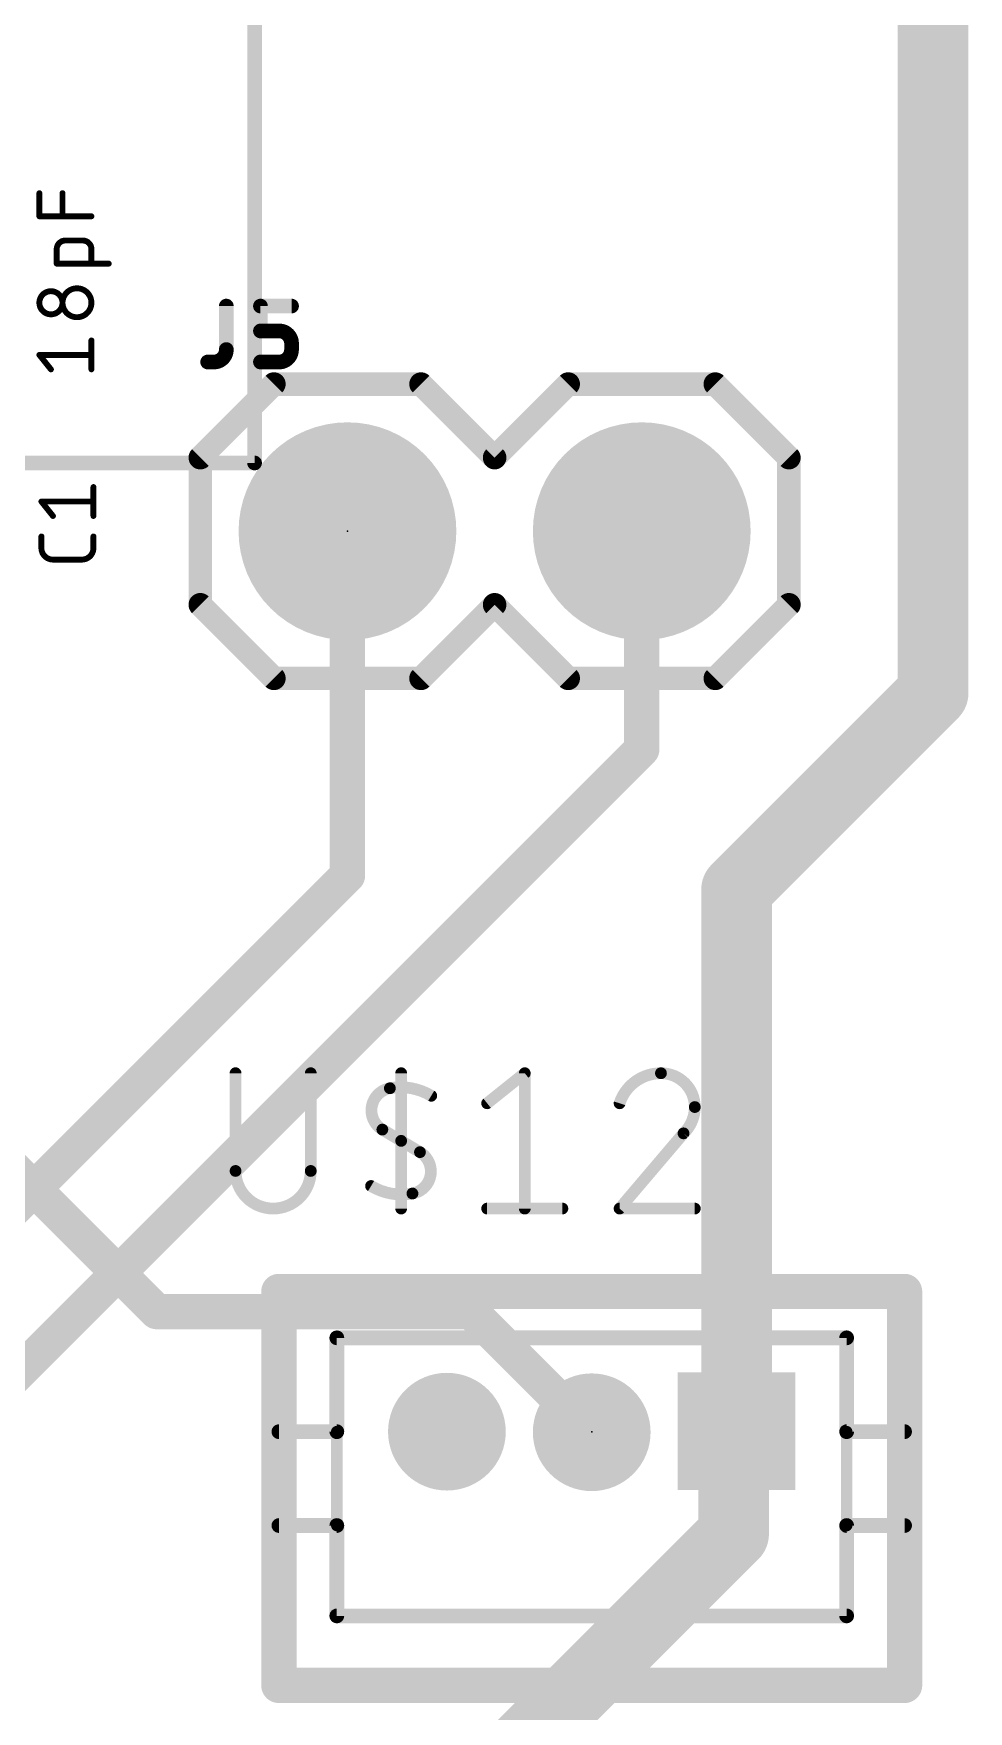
# Model space of a CAD drawing. Extents: x 11.3 to 101.7, y 6.2 to 96.
# Drawn here: x 79.33 to 87.4, y 48.61 to 63.1 of the extents above; entities that cross this region are included whole.
import ezdxf

# ---------------------------------------------------------------- set-up
doc = ezdxf.new("R2010")
doc.units = 0
for name, color, linetype in [('1', 12, 'CONTINUOUS'), ('16', 132, 'CONTINUOUS'), ('17', 110, 'CONTINUOUS'), ('21', 253, 'CONTINUOUS'), ('23', 53, 'CONTINUOUS'), ('25', 253, 'CONTINUOUS'), ('27', 253, 'CONTINUOUS'), ('49', 253, 'CONTINUOUS'), ('51', 253, 'CONTINUOUS')]:
    doc.layers.add(name, color=color, linetype=linetype)

# ---------------------------------------------------------------- blocks, each defined once
blk = doc.blocks.new('RECT')
blk.add_solid([(-0.5, -0.5), (0.5, -0.5), (-0.5, 0.5), (0.5, 0.5)])
blk = doc.blocks.new('ROUNDP')
at = {"const_width": 0.5}
blk.add_lwpolyline([(0, -0.25, 1), (0, 0.25, 1), (0, -0.25)], format="xyb", dxfattribs=at)
blk = doc.blocks.new('SQUAREP')
blk.add_solid([(-0.5, -0.5), (0.5, -0.5), (-0.5, 0.5), (0.5, 0.5)])

msp = doc.modelspace()

# ---------------------------------------------------------------- linework, layer by layer
at = {"layer": '1'}
for points, const_width in [([(87.0966, 57.404), (87.0966, 66.5734)], 0.6096), ([(82.042, 58.801), (82.042, 55.8292)], 0.3048), ([(84.582, 58.801), (84.582, 56.9182)], 0.3048), ([(85.4002, 55.7076), (87.0966, 57.404)], 0.6096), ([(84.582, 56.9182), (78.867, 51.2032)], 0.3048), ([(82.042, 55.8292), (77.8256, 51.6128)], 0.3048), ([(85.4002, 51.0336), (85.4002, 55.7076)], 0.6096)]:
    msp.add_lwpolyline(points, dxfattribs=dict(at, const_width=const_width))
for points, const_width in [([(82.1182, 58.801, 1), (81.9658, 58.801)], 0.1524), ([(84.6582, 58.801, 1), (84.5058, 58.801)], 0.1524), ([(87.2044, 57.2962, 1), (86.9888, 57.5118)], 0.3048), ([(86.9442, 57.404, 1), (87.249, 57.404)], 0.3048), ([(84.6359, 56.8643, 1), (84.5281, 56.9721)], 0.1524), ([(84.5058, 56.9182, 1), (84.6582, 56.9182)], 0.1524), ([(81.9658, 55.8292, 1), (82.1182, 55.8292)], 0.1524), ([(82.0959, 55.7753, 1), (81.9881, 55.8831)], 0.1524), ([(85.2924, 55.8154, 1), (85.508, 55.5998)], 0.3048), ([(85.5526, 55.7076, 1), (85.2478, 55.7076)], 0.3048), ([(85.2478, 51.0336, 1), (85.5526, 51.0336)], 0.3048)]:
    msp.add_lwpolyline(points, format="xyb", dxfattribs=dict(at, const_width=const_width))
at = {"layer": '16'}
for points, const_width in [([(78.8162, 53.6448), (80.396, 52.065)], 0.3048), ([(83.1088, 52.065), (80.396, 52.065)], 0.3048), ([(83.1088, 52.065), (84.1502, 51.0236)], 0.3048), ([(85.3748, 51.0082), (85.4002, 51.0336)], 0.6096), ([(85.3748, 51.0082), (85.3748, 50.145)], 0.6096), ([(80.2894, 45.0596), (85.3748, 50.145)], 0.6096)]:
    msp.add_lwpolyline(points, dxfattribs=dict(at, const_width=const_width))
for points, const_width in [([(80.396, 52.1412, 1), (80.396, 51.9888)], 0.1524), ([(80.3421, 52.0111, 1), (80.4499, 52.1189)], 0.1524), ([(83.1627, 52.1189, 1), (83.0549, 52.0111)], 0.1524), ([(83.1088, 51.9888, 1), (83.1088, 52.1412)], 0.1524), ([(85.5272, 51.0082, 1), (85.2224, 51.0082)], 0.3048), ([(85.508, 50.9258, 1), (85.2924, 51.1414)], 0.3048), ([(84.0963, 50.9697, 1), (84.2041, 51.0775)], 0.1524), ([(85.267, 51.116, 1), (85.4826, 50.9004)], 0.3048), ([(85.4826, 50.0372, 1), (85.267, 50.2528)], 0.3048), ([(85.2224, 50.145, 1), (85.5272, 50.145)], 0.3048)]:
    msp.add_lwpolyline(points, format="xyb", dxfattribs=dict(at, const_width=const_width))
at = {"layer": '21'}
for points, const_width in [([(81.407, 60.071), (80.772, 59.436)], 0.2032), ([(81.407, 60.071), (82.677, 60.071)], 0.2032), ([(82.677, 60.071), (83.312, 59.436)], 0.2032), ([(83.312, 59.436), (83.947, 60.071)], 0.2032), ([(83.947, 60.071), (85.217, 60.071)], 0.2032), ([(85.217, 60.071), (85.852, 59.436)], 0.2032), ([(80.772, 59.436), (80.772, 58.166)], 0.2032), ([(85.852, 59.436), (85.852, 58.166)], 0.2032), ([(80.772, 58.166), (81.407, 57.531)], 0.2032), ([(83.312, 58.166), (82.677, 57.531)], 0.2032), ([(83.947, 57.531), (83.312, 58.166)], 0.2032), ([(85.852, 58.166), (85.217, 57.531)], 0.2032), ([(82.677, 57.531), (81.407, 57.531)], 0.2032), ([(85.217, 57.531), (83.947, 57.531)], 0.2032), ([(81.4502, 52.2386), (86.8502, 52.2386)], 0.3048), ([(81.4502, 52.2386), (81.4502, 51.0286)], 0.3048), ([(86.8502, 51.0286), (86.8502, 52.2386)], 0.3048), ([(81.9502, 51.8386), (81.9502, 51.0286)], 0.127), ([(81.9502, 51.8386), (86.3502, 51.8386)], 0.127), ([(86.3502, 51.8386), (86.3502, 51.0286)], 0.127), ([(81.4502, 51.0286), (81.4502, 50.2186)], 0.3048), ([(86.8502, 50.2186), (86.8502, 51.0286)], 0.3048), ([(81.4502, 51.0286), (81.9502, 51.0286)], 0.127), ([(81.9502, 51.0286), (81.9502, 50.2186)], 0.1), ([(86.3502, 51.0286), (86.8502, 51.0286)], 0.127), ([(86.3502, 51.0286), (86.3502, 50.2186)], 0.1), ([(81.4502, 50.2186), (81.4502, 48.8386)], 0.3048), ([(81.4502, 50.2186), (81.9502, 50.2186)], 0.127), ([(81.9502, 50.2186), (81.9502, 49.4386)], 0.127), ([(86.3502, 50.2186), (86.3502, 49.4386)], 0.127), ([(86.3502, 50.2186), (86.8502, 50.2186)], 0.127), ([(86.8502, 48.8386), (86.8502, 50.2186)], 0.3048), ([(81.9502, 49.4386), (86.3502, 49.4386)], 0.127), ([(81.4502, 48.8386), (86.8502, 48.8386)], 0.3048)]:
    msp.add_lwpolyline(points, dxfattribs=dict(at, const_width=const_width))
for points, const_width in [([(81.407, 60.1218, 1), (81.407, 60.0202)], 0.1016), ([(81.4429, 60.0351, 1), (81.3711, 60.1069)], 0.1016), ([(82.7129, 60.1069, 1), (82.6411, 60.0351)], 0.1016), ([(82.677, 60.0202, 1), (82.677, 60.1218)], 0.1016), ([(83.947, 60.1218, 1), (83.947, 60.0202)], 0.1016), ([(83.9829, 60.0351, 1), (83.9111, 60.1069)], 0.1016), ([(85.2529, 60.1069, 1), (85.1811, 60.0351)], 0.1016), ([(85.217, 60.0202, 1), (85.217, 60.1218)], 0.1016), ([(80.8228, 59.436, 1), (80.7212, 59.436)], 0.1016), ([(85.9028, 59.436, 1), (85.8012, 59.436)], 0.1016), ([(80.7361, 59.4719, 1), (80.8079, 59.4001)], 0.1016), ([(83.2761, 59.4719, 1), (83.3479, 59.4001)], 0.1016), ([(83.2761, 59.4001, 1), (83.3479, 59.4719)], 0.1016), ([(85.8161, 59.4001, 1), (85.8879, 59.4719)], 0.1016), ([(80.8079, 58.2019, 1), (80.7361, 58.1301)], 0.1016), ([(83.3479, 58.2019, 1), (83.2761, 58.1301)], 0.1016), ([(83.3479, 58.1301, 1), (83.2761, 58.2019)], 0.1016), ([(85.8879, 58.1301, 1), (85.8161, 58.2019)], 0.1016), ([(80.7212, 58.166, 1), (80.8228, 58.166)], 0.1016), ([(85.8012, 58.166, 1), (85.9028, 58.166)], 0.1016), ([(81.407, 57.5818, 1), (81.407, 57.4802)], 0.1016), ([(81.3711, 57.4951, 1), (81.4429, 57.5669)], 0.1016), ([(82.6411, 57.5669, 1), (82.7129, 57.4951)], 0.1016), ([(82.677, 57.4802, 1), (82.677, 57.5818)], 0.1016), ([(83.947, 57.5818, 1), (83.947, 57.4802)], 0.1016), ([(83.9111, 57.4951, 1), (83.9829, 57.5669)], 0.1016), ([(85.1811, 57.5669, 1), (85.2529, 57.4951)], 0.1016), ([(85.217, 57.4802, 1), (85.217, 57.5818)], 0.1016), ([(81.4502, 52.3148, 1), (81.4502, 52.1624)], 0.1524), ([(81.5264, 52.2386, 1), (81.374, 52.2386)], 0.1524), ([(86.9264, 52.2386, 1), (86.774, 52.2386)], 0.1524), ([(86.8502, 52.1624, 1), (86.8502, 52.3148)], 0.1524), ([(81.9502, 51.8704, 1), (81.9502, 51.8068)], 0.0635), ([(81.982, 51.8386, 1), (81.9185, 51.8386)], 0.0635), ([(86.382, 51.8386, 1), (86.3184, 51.8386)], 0.0635), ([(86.3502, 51.8068, 1), (86.3502, 51.8704)], 0.0635), ([(81.5264, 51.0286, 1), (81.374, 51.0286)], 0.1524), ([(86.9264, 51.0286, 1), (86.774, 51.0286)], 0.1524), ([(81.374, 51.0286, 1), (81.5264, 51.0286)], 0.1524), ([(81.4502, 51.0604, 1), (81.4502, 50.9969)], 0.0635), ([(81.9185, 51.0286, 1), (81.982, 51.0286)], 0.0635), ([(81.9752, 51.0286, 1), (81.9252, 51.0286)], 0.05), ([(81.9502, 50.9969, 1), (81.9502, 51.0604)], 0.0635), ([(86.3184, 51.0286, 1), (86.382, 51.0286)], 0.0635), ([(86.3502, 51.0604, 1), (86.3502, 50.9969)], 0.0635), ([(86.3752, 51.0286, 1), (86.3252, 51.0286)], 0.05), ([(86.774, 51.0286, 1), (86.9264, 51.0286)], 0.1524), ([(86.8502, 50.9969, 1), (86.8502, 51.0604)], 0.0635), ([(81.5264, 50.2186, 1), (81.374, 50.2186)], 0.1524), ([(81.374, 50.2186, 1), (81.5264, 50.2186)], 0.1524), ([(81.4502, 50.2504, 1), (81.4502, 50.1868)], 0.0635), ([(81.982, 50.2186, 1), (81.9185, 50.2186)], 0.0635), ([(81.9502, 50.1868, 1), (81.9502, 50.2504)], 0.0635), ([(86.382, 50.2186, 1), (86.3184, 50.2186)], 0.0635), ([(86.3502, 50.2504, 1), (86.3502, 50.1868)], 0.0635), ([(86.9264, 50.2186, 1), (86.774, 50.2186)], 0.1524), ([(86.774, 50.2186, 1), (86.9264, 50.2186)], 0.1524), ([(86.8502, 50.1868, 1), (86.8502, 50.2504)], 0.0635), ([(81.9252, 50.2186, 1), (81.9752, 50.2186)], 0.05), ([(86.3252, 50.2186, 1), (86.3752, 50.2186)], 0.05), ([(81.9502, 49.4704, 1), (81.9502, 49.4068)], 0.0635), ([(81.9185, 49.4386, 1), (81.982, 49.4386)], 0.0635), ([(86.3184, 49.4386, 1), (86.382, 49.4386)], 0.0635), ([(86.3502, 49.4068, 1), (86.3502, 49.4704)], 0.0635), ([(81.4502, 48.9148, 1), (81.4502, 48.7624)], 0.1524), ([(86.8502, 48.7624, 1), (86.8502, 48.9148)], 0.1524), ([(81.374, 48.8386, 1), (81.5264, 48.8386)], 0.1524), ([(86.774, 48.8386, 1), (86.9264, 48.8386)], 0.1524)]:
    msp.add_lwpolyline(points, format="xyb", dxfattribs=dict(at, const_width=const_width))
at = {"layer": '23'}
for p in [(82.042, 58.801), (84.1502, 51.0286)]:
    msp.add_point(p, dxfattribs=at)
at = {"layer": '25'}
for points, const_width in [([(80.9964, 60.7441), (80.9964, 60.3687)], 0.127), ([(81.2912, 60.5296), (81.2912, 60.7441)], 0.127), ([(81.2912, 60.7441), (81.5593, 60.7441)], 0.127), ([(81.452, 60.5296), (81.2912, 60.5296)], 0.127), ([(81.5593, 60.3687), (81.5593, 60.4224)], 0.127), ([(80.8891, 60.2615), (80.8355, 60.2615)], 0.127), ([(81.2912, 60.2615), (81.452, 60.2615)], 0.127), ([(79.8496, 58.9324), (79.8496, 59.182)], 0.0508), ([(79.5002, 58.9324), (79.4004, 59.0572)], 0.0508), ([(79.4004, 59.0572), (79.8496, 59.0572)], 0.0508), ([(79.4004, 58.6558), (79.4004, 58.7556)], 0.0508), ([(79.8496, 58.7556), (79.8496, 58.6558)], 0.0508), ([(79.7498, 58.556), (79.5002, 58.556)], 0.0508), ([(81.076, 54.1228), (81.076, 53.279)], 0.1016), ([(81.7251, 53.279), (81.7251, 54.1228)], 0.1016), ([(82.5055, 52.9544), (82.5055, 54.1228)], 0.1016), ([(83.2477, 53.8632), (83.5723, 54.1228)], 0.1016), ([(83.5723, 54.1228), (83.5723, 52.9544)], 0.1016), ([(82.5055, 53.5386), (82.3432, 53.636)], 0.1016), ([(82.5055, 53.5386), (82.6677, 53.4412)], 0.1016), ([(84.9424, 53.6035), (84.3907, 52.9544)], 0.1016), ([(83.2477, 52.9544), (83.8968, 52.9544)], 0.1016), ([(84.3907, 52.9544), (85.0398, 52.9544)], 0.1016)]:
    msp.add_lwpolyline(points, dxfattribs=dict(at, const_width=const_width))
for points, const_width in [([(81.0281, 60.7441, 1), (80.9646, 60.7441)], 0.0635), ([(81.3229, 60.7441, 1), (81.2594, 60.7441)], 0.0635), ([(81.2912, 60.7759, 1), (81.2912, 60.7124)], 0.0635), ([(81.5593, 60.7124, 1), (81.5593, 60.7759)], 0.0635), ([(81.2594, 60.5296, 1), (81.3229, 60.5296)], 0.0635), ([(81.2912, 60.5614, 1), (81.2912, 60.4979)], 0.0635), ([(81.452, 60.5614, 1), (81.452, 60.4979)], 0.0635), ([(81.5593, 60.4224, 0.4142), (81.452, 60.5296)], 0.127), ([(81.452, 60.4979, 1), (81.452, 60.5614)], 0.0635), ([(80.8891, 60.2615, 0.4142), (80.9964, 60.3687)], 0.127), ([(81.0281, 60.3687, 1), (80.9646, 60.3687)], 0.0635), ([(80.9646, 60.3687, 1), (81.0281, 60.3687)], 0.0635), ([(81.452, 60.2615, 0.4142), (81.5593, 60.3687)], 0.127), ([(81.591, 60.4224, 1), (81.5275, 60.4224)], 0.0635), ([(81.5275, 60.4224, 1), (81.591, 60.4224)], 0.0635), ([(81.591, 60.3687, 1), (81.5275, 60.3687)], 0.0635), ([(81.5275, 60.3687, 1), (81.591, 60.3687)], 0.0635), ([(80.8355, 60.2933, 1), (80.8355, 60.2298)], 0.0635), ([(80.8891, 60.2933, 1), (80.8891, 60.2298)], 0.0635), ([(80.8891, 60.2298, 1), (80.8891, 60.2933)], 0.0635), ([(81.2912, 60.2933, 1), (81.2912, 60.2298)], 0.0635), ([(81.452, 60.2933, 1), (81.452, 60.2298)], 0.0635), ([(81.452, 60.2298, 1), (81.452, 60.2933)], 0.0635), ([(79.8623, 59.182, 1), (79.8369, 59.182)], 0.0254), ([(79.4103, 59.0652, 1), (79.3905, 59.0493)], 0.0254), ([(79.4004, 59.0699, 1), (79.4004, 59.0445)], 0.0254), ([(79.4903, 58.9245, 1), (79.5101, 58.9404)], 0.0254), ([(79.8369, 58.9324, 1), (79.8623, 58.9324)], 0.0254), ([(79.8496, 59.0445, 1), (79.8496, 59.0699)], 0.0254), ([(79.4131, 58.7556, 1), (79.3877, 58.7556)], 0.0254), ([(79.4004, 58.6558, 0.4142), (79.5002, 58.556)], 0.0508), ([(79.4131, 58.6558, 1), (79.3877, 58.6558)], 0.0254), ([(79.3877, 58.6558, 1), (79.4131, 58.6558)], 0.0254), ([(79.7498, 58.556, 0.4142), (79.8496, 58.6558)], 0.0508), ([(79.8623, 58.7556, 1), (79.8369, 58.7556)], 0.0254), ([(79.8623, 58.6558, 1), (79.8369, 58.6558)], 0.0254), ([(79.8369, 58.6558, 1), (79.8623, 58.6558)], 0.0254), ([(79.5002, 58.5687, 1), (79.5002, 58.5433)], 0.0254), ([(79.5002, 58.5433, 1), (79.5002, 58.5687)], 0.0254), ([(79.7498, 58.5687, 1), (79.7498, 58.5433)], 0.0254), ([(79.7498, 58.5433, 1), (79.7498, 58.5687)], 0.0254), ([(81.1014, 54.1228, 1), (81.0506, 54.1228)], 0.0508), ([(81.7505, 54.1228, 1), (81.6997, 54.1228)], 0.0508), ([(82.5309, 54.1228, 1), (82.4801, 54.1228)], 0.0508), ([(83.5977, 54.1228, 1), (83.5469, 54.1228)], 0.0508), ([(83.5881, 54.103, 1), (83.5564, 54.1426)], 0.0508), ([(84.7477, 54.1228, 0.3252), (84.3907, 53.8632)], 0.1016), ([(85.0398, 53.8307, 0.4142), (84.7477, 54.1228)], 0.1016), ([(84.7477, 54.1482, 1), (84.7477, 54.0974)], 0.0508), ([(84.7477, 54.0974, 1), (84.7477, 54.1482)], 0.0508), ([(82.4081, 53.993, 0.6917), (82.3432, 53.636)], 0.1016), ([(82.4035, 54.018, 1), (82.4126, 53.968)], 0.0508), ([(82.7651, 53.9281, 0.1823), (82.4081, 53.993)], 0.1016), ([(82.4126, 53.968, 1), (82.4035, 54.018)], 0.0508), ([(82.752, 53.9063, 1), (82.7782, 53.9498)], 0.0508), ([(83.2318, 53.883, 1), (83.2636, 53.8433)], 0.0508), ([(84.3665, 53.871, 1), (84.4149, 53.8553)], 0.0508), ([(84.9424, 53.6035, 0.2053), (85.0398, 53.8307)], 0.1016), ([(85.0652, 53.8307, 1), (85.0144, 53.8307)], 0.0508), ([(85.0144, 53.8307, 1), (85.0652, 53.8307)], 0.0508), ([(82.3562, 53.6577, 1), (82.3301, 53.6142)], 0.0508), ([(82.3301, 53.6142, 1), (82.3562, 53.6577)], 0.0508), ([(82.5185, 53.5604, 1), (82.4924, 53.5168)], 0.0508), ([(82.4924, 53.5168, 1), (82.5185, 53.5604)], 0.0508), ([(84.9249, 53.6219, 1), (84.96, 53.5851)], 0.0508), ([(84.9618, 53.5871, 1), (84.9231, 53.62)], 0.0508), ([(82.6028, 53.0842, 0.6917), (82.6677, 53.4412)], 0.1016), ([(82.6808, 53.463, 1), (82.6547, 53.4195)], 0.0508), ([(82.6547, 53.4195, 1), (82.6808, 53.463)], 0.0508), ([(81.076, 53.279, 1), (81.7251, 53.279)], 0.1016), ([(81.1014, 53.279, 1), (81.0506, 53.279)], 0.0508), ([(81.0506, 53.279, 1), (81.1014, 53.279)], 0.0508), ([(81.7505, 53.279, 1), (81.6997, 53.279)], 0.0508), ([(81.6997, 53.279, 1), (81.7505, 53.279)], 0.0508), ([(82.2458, 53.1491, 0.1823), (82.6028, 53.0842)], 0.1016), ([(82.2589, 53.1709, 1), (82.2327, 53.1274)], 0.0508), ([(82.5983, 53.1092, 1), (82.6074, 53.0592)], 0.0508), ([(82.6074, 53.0592, 1), (82.5983, 53.1092)], 0.0508), ([(82.4801, 52.9544, 1), (82.5309, 52.9544)], 0.0508), ([(83.2477, 52.9798, 1), (83.2477, 52.929)], 0.0508), ([(83.5469, 52.9544, 1), (83.5977, 52.9544)], 0.0508), ([(83.8968, 52.929, 1), (83.8968, 52.9798)], 0.0508), ([(84.3713, 52.9709, 1), (84.41, 52.9379)], 0.0508), ([(84.3907, 52.9798, 1), (84.3907, 52.929)], 0.0508), ([(85.0398, 52.929, 1), (85.0398, 52.9798)], 0.0508)]:
    msp.add_lwpolyline(points, format="xyb", dxfattribs=dict(at, const_width=const_width))
at = {"layer": '27', "const_width": 0.0508}
for points in [[(79.383, 61.519), (79.383, 61.7186)], [(79.5826, 61.519), (79.5826, 61.7186)], [(79.8322, 61.519), (79.383, 61.519)], [(79.6076, 61.3102), (79.7573, 61.3102)], [(79.5327, 61.1106), (79.5327, 61.2354)], [(79.9819, 61.1106), (79.5327, 61.1106)], [(79.8322, 61.2354), (79.8322, 61.1106)], [(79.8322, 60.198), (79.8322, 60.4476)], [(79.4828, 60.198), (79.383, 60.3228)], [(79.383, 60.3228), (79.8322, 60.3228)]]:
    msp.add_lwpolyline(points, dxfattribs=at)
at = {"layer": '27'}
for points, const_width in [([(79.3957, 61.7186, 1), (79.3703, 61.7186)], 0.0254), ([(79.5953, 61.7186, 1), (79.5699, 61.7186)], 0.0254), ([(79.383, 61.5317, 1), (79.383, 61.5063)], 0.0254), ([(79.3703, 61.519, 1), (79.3957, 61.519)], 0.0254), ([(79.5699, 61.519, 1), (79.5953, 61.519)], 0.0254), ([(79.8322, 61.5063, 1), (79.8322, 61.5317)], 0.0254), ([(79.6076, 61.3102, 0.4142), (79.5327, 61.2354)], 0.0508), ([(79.6076, 61.3229, 1), (79.6076, 61.2975)], 0.0254), ([(79.6076, 61.2975, 1), (79.6076, 61.3229)], 0.0254), ([(79.8322, 61.2354, 0.4142), (79.7573, 61.3102)], 0.0508), ([(79.7573, 61.3229, 1), (79.7573, 61.2975)], 0.0254), ([(79.7573, 61.2975, 1), (79.7573, 61.3229)], 0.0254), ([(79.5454, 61.2354, 1), (79.52, 61.2354)], 0.0254), ([(79.52, 61.2354, 1), (79.5454, 61.2354)], 0.0254), ([(79.5327, 61.1233, 1), (79.5327, 61.0979)], 0.0254), ([(79.52, 61.1106, 1), (79.5454, 61.1106)], 0.0254), ([(79.8449, 61.2354, 1), (79.8195, 61.2354)], 0.0254), ([(79.8195, 61.2354, 1), (79.8449, 61.2354)], 0.0254), ([(79.8195, 61.1106, 1), (79.8449, 61.1106)], 0.0254), ([(79.9819, 61.0979, 1), (79.9819, 61.1233)], 0.0254), ([(79.4828, 60.8726, 1), (79.4828, 60.673)], 0.0508), ([(79.4828, 60.6729, 1), (79.4828, 60.8726)], 0.0508), ([(79.4828, 60.8853, 1), (79.4828, 60.8599)], 0.0254), ([(79.4828, 60.8599, 1), (79.4828, 60.8853)], 0.0254), ([(79.7074, 60.8975, 1), (79.7074, 60.648)], 0.0508), ([(79.7074, 60.648, 1), (79.7074, 60.8976)], 0.0508), ([(79.7074, 60.9103, 1), (79.7074, 60.8849)], 0.0254), ([(79.7074, 60.8848, 1), (79.7074, 60.9102)], 0.0254), ([(79.4828, 60.6856, 1), (79.4828, 60.6602)], 0.0254), ([(79.4828, 60.6602, 1), (79.4828, 60.6857)], 0.0254), ([(79.7074, 60.6607, 1), (79.7074, 60.6353)], 0.0254), ([(79.7074, 60.6353, 1), (79.7074, 60.6607)], 0.0254), ([(79.8449, 60.4476, 1), (79.8195, 60.4476)], 0.0254), ([(79.383, 60.3355, 1), (79.383, 60.3101)], 0.0254), ([(79.3929, 60.3307, 1), (79.3731, 60.3148)], 0.0254), ([(79.8322, 60.3101, 1), (79.8322, 60.3355)], 0.0254), ([(79.4729, 60.1901, 1), (79.4927, 60.2059)], 0.0254), ([(79.8195, 60.198, 1), (79.8449, 60.198)], 0.0254)]:
    msp.add_lwpolyline(points, format="xyb", dxfattribs=dict(at, const_width=const_width))
at = {"layer": '49', "const_width": 0.127}
for points in [[(81.24, 59.39), (81.24, 65.39)], [(78.74, 59.39), (81.24, 59.39)]]:
    msp.add_lwpolyline(points, dxfattribs=at)
at = {"layer": '49', "const_width": 0.0635}
for points in [[(81.2083, 59.39, 1), (81.2718, 59.39)], [(81.24, 59.3582, 1), (81.24, 59.4218)]]:
    msp.add_lwpolyline(points, format="xyb", dxfattribs=at)

# ---------------------------------------------------------------- block references
at = {"layer": '17', "xscale": 1.8796, "yscale": 1.8796, "rotation": 90}
for p in [(82.042, 58.801), (82.042, 58.801), (84.582, 58.801), (84.582, 58.801)]:
    msp.add_blockref('ROUNDP', p, dxfattribs=at)
at = {"layer": '17', "xscale": 1.016, "yscale": 1.016}
for name, p in [('ROUNDP', (82.9002, 51.0286)), ('ROUNDP', (82.9002, 51.0286)), ('ROUNDP', (84.1502, 51.0236)), ('ROUNDP', (84.1502, 51.0236)), ('SQUAREP', (85.4002, 51.0336)), ('SQUAREP', (85.4002, 51.0336))]:
    msp.add_blockref(name, p, dxfattribs=at)
at = {"layer": '51', "xscale": 0.508, "yscale": 0.508}
for p in [(82.042, 58.801), (84.582, 58.801)]:
    msp.add_blockref('RECT', p, dxfattribs=at)

doc.saveas('drawing.dxf')
